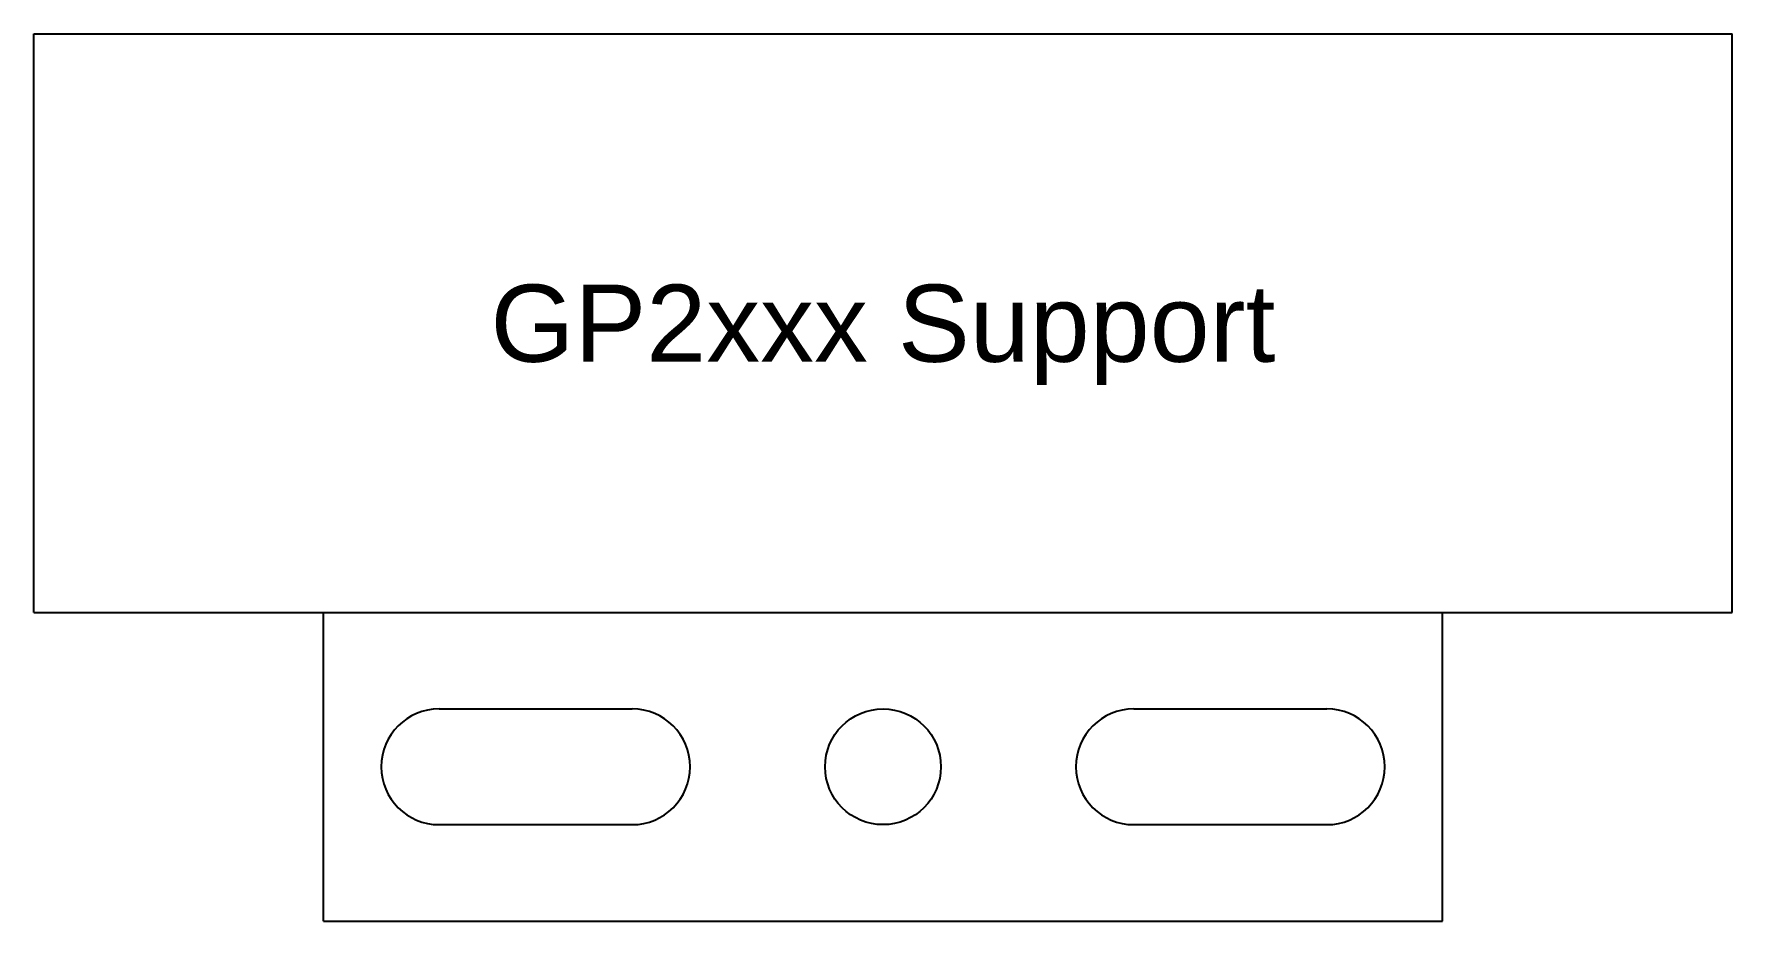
# Model space of a CAD drawing. Header units: millimetres. Extents: x 40 to 84, y 37 to 60.
import ezdxf
from ezdxf.enums import TextEntityAlignment as Align

# ---------------------------------------------------------------- set-up
doc = ezdxf.new("R2010")
doc.units = ezdxf.units.MM
doc.layers.get('0').update_dxf_attribs({"lineweight": 25, "true_color": 0x000000})
doc.styles.add('textstyle0', font='')
doc.styles.get('textstyle0').set_extended_font_data('Arial')

# ---------------------------------------------------------------- blocks, each defined once
blk = doc.blocks.new('GP2xxx_support')
for p, q in [((-7.5, 15), (36.5, 15)), ((-7.5, 0), (-7.5, 15)), ((36.5, 0), (36.5, 15)), ((-7.5, 0), (36.5, 0)), ((0, 0), (29, 0)), ((0, -8), (0, 0)), ((29, -8), (29, 0)), ((3, -2.5), (8, -2.5)), ((21, -2.5), (26, -2.5)), ((3, -5.5), (8, -5.5)), ((21, -5.5), (26, -5.5)), ((0, -8), (29, -8))]:
    blk.add_line(p, q)
blk.add_circle((14.5, -4), 1.5)
for centre, start, end in [((3, -4), 90, 270), ((8, -4), 270, 90), ((21, -4), 90, 270), ((26, -4), 270, 90)]:
    blk.add_arc(centre, 1.5, start, end)
at = {"style": 'textstyle0'}
blk.add_text('GP2xxx Support', height=2, dxfattribs=at).set_placement((14.5, 7.5), align=Align.MIDDLE_CENTER)

msp = doc.modelspace()

# ---------------------------------------------------------------- block references
msp.add_blockref('GP2xxx_support', (47.5, 45))

doc.saveas('drawing.dxf')
